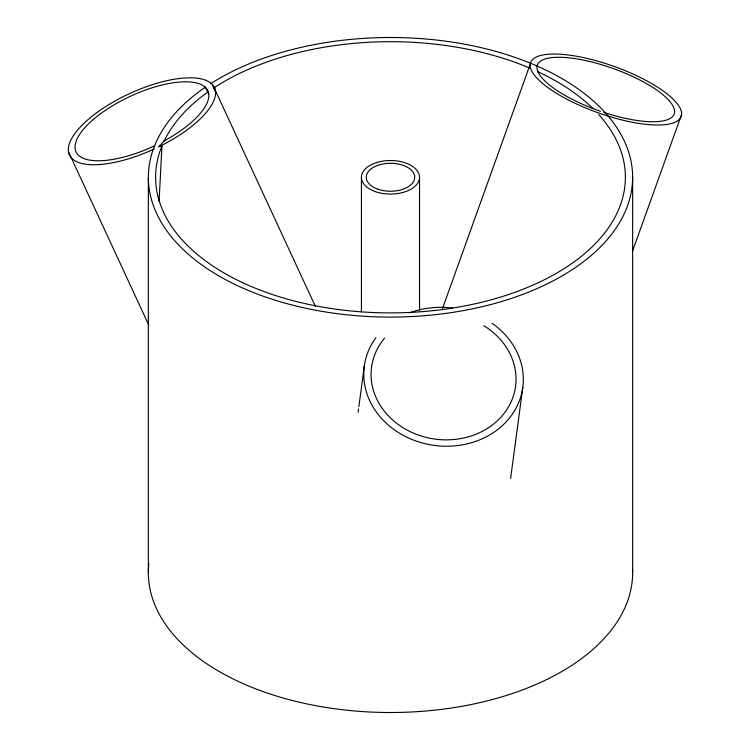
<?xml version="1.0" encoding="UTF-8"?>
<svg xmlns="http://www.w3.org/2000/svg" width="750" height="750" viewBox="0 0 750 750"><rect width="100%" height="100%" fill="white"/><g stroke="black" fill="none" stroke-linecap="round" stroke-linejoin="round"><path stroke-width="1.12" d="M159.094 201.216L161.944 146.072L159.188 146.381L164.306 140.747A234.872 135.6 0 0 1 207.122 92.559L207.787 92.081L205.312 87.216A242.137 139.8 0 0 0 343.988 314.484A242.137 139.8 0 0 0 620.822 134.175A242.137 139.8 0 0 0 213.384 81.966L210.497 83.794M358.106 412.369L358.566 408.9M358.875 406.594L364.275 366.197M510.609 478.547L522.806 387.366M442.547 308.419L530.156 64.378M632.587 250.988L681.525 114.675M161.944 146.072L161.409 147.356A234.872 135.6 0 0 0 420.769 311.766A234.872 135.6 0 0 0 598.706 114.534M215.812 92.672L213.75 87.994L214.725 87.347A234.872 135.6 0 0 1 530.25 68.306M212.644 85.828L213.75 87.994M215.484 90.75L315.422 306.45M68.475 151.753L148.725 324.947M207.787 92.081L208.669 94.078M632.634 176.794L632.634 572.203M419.55 177.188L419.55 310.613M361.434 177.394L361.434 311.991M214.725 87.347L214.725 90.206M148.35 177.797L148.35 573.206M154.659 145.734A72.638 27.544 -24.9 0 1 77.794 137.494A72.638 27.544 -24.9 0 1 188.287 81.853A72.638 27.544 -24.9 0 1 163.613 141.225M632.531 568.688A242.137 139.8 0 0 1 386.034 712.481A242.137 139.8 0 0 1 148.875 563.559M537.722 71.634A234.872 135.6 0 0 1 592.978 108.581M483.863 325.716A72.638 62.906 7.6 0 1 503.353 414.366A72.638 62.906 7.6 0 1 401.972 427.041A72.638 62.906 7.6 0 1 384.609 338.137M492.084 323.297A79.969 69.244 7.6 0 1 508.416 419.334A79.969 69.244 7.6 0 1 399.197 433.003A79.969 69.244 7.6 0 1 375.816 337.847M409.622 312.844A79.969 69.244 7.6 0 1 452.709 308.137M154.378 148.931A79.969 30.328 -24.9 0 1 72.412 137.203A79.969 30.328 -24.9 0 1 196.8 78.169A79.969 30.328 -24.9 0 1 158.597 146.925M600.487 111.263A72.638 22.266 19.7 0 1 548.541 58.106A72.638 22.266 19.7 0 1 666.966 98.391A72.638 22.266 19.7 0 1 603.647 112.331M375.487 191.662A29.053 16.772 0 0 0 419.541 177.609A29.053 16.772 0 0 0 376.444 162.609A29.053 16.772 0 0 0 375.487 191.662M377.991 189.234A24.216 13.978 0 0 0 414.703 177.525A24.216 13.978 0 0 0 378.778 165.028A24.216 13.978 0 0 0 377.991 189.234M550.613 89.494A79.969 24.516 19.7 0 0 678.319 120.319A79.969 24.516 19.7 0 0 588.581 58.772A79.969 24.516 19.7 0 0 550.613 89.494"/></g></svg>
